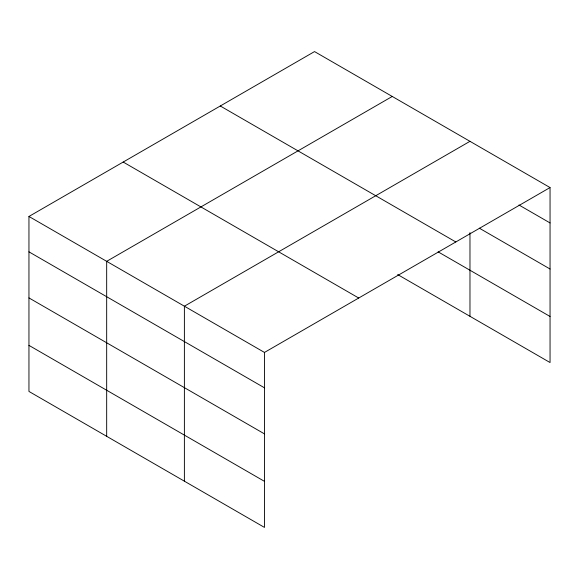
<?xml version="1.0" encoding="UTF-8"?>
<svg xmlns="http://www.w3.org/2000/svg" width="579" height="579" viewBox="0 0 579 579"><rect width="100%" height="100%" fill="white"/><g stroke="black" fill="none" stroke-linecap="round" stroke-linejoin="round"><path stroke-width="0.87" d="M550.05 187.56L314.527 51.582L28.95 216.459L28.95 391.44L264.473 527.418L264.473 352.437L550.05 187.56L550.05 362.541L397.693 274.576M392.251 96.454L106.674 261.332L106.674 436.313M469.974 141.327L184.39 306.204L184.39 481.185M518.95 204.988L550.05 222.944M479.303 228.162L550.05 269.011M220.288 105.993L455.811 241.964M438.108 251.843L550.05 316.474M123.189 162.048L358.712 298.026M28.95 216.459L264.473 352.437M28.95 251.843L264.473 387.821M28.95 297.91L264.473 433.888M28.95 345.373L264.473 481.352M469.974 232.628L469.974 316.308"/></g></svg>
